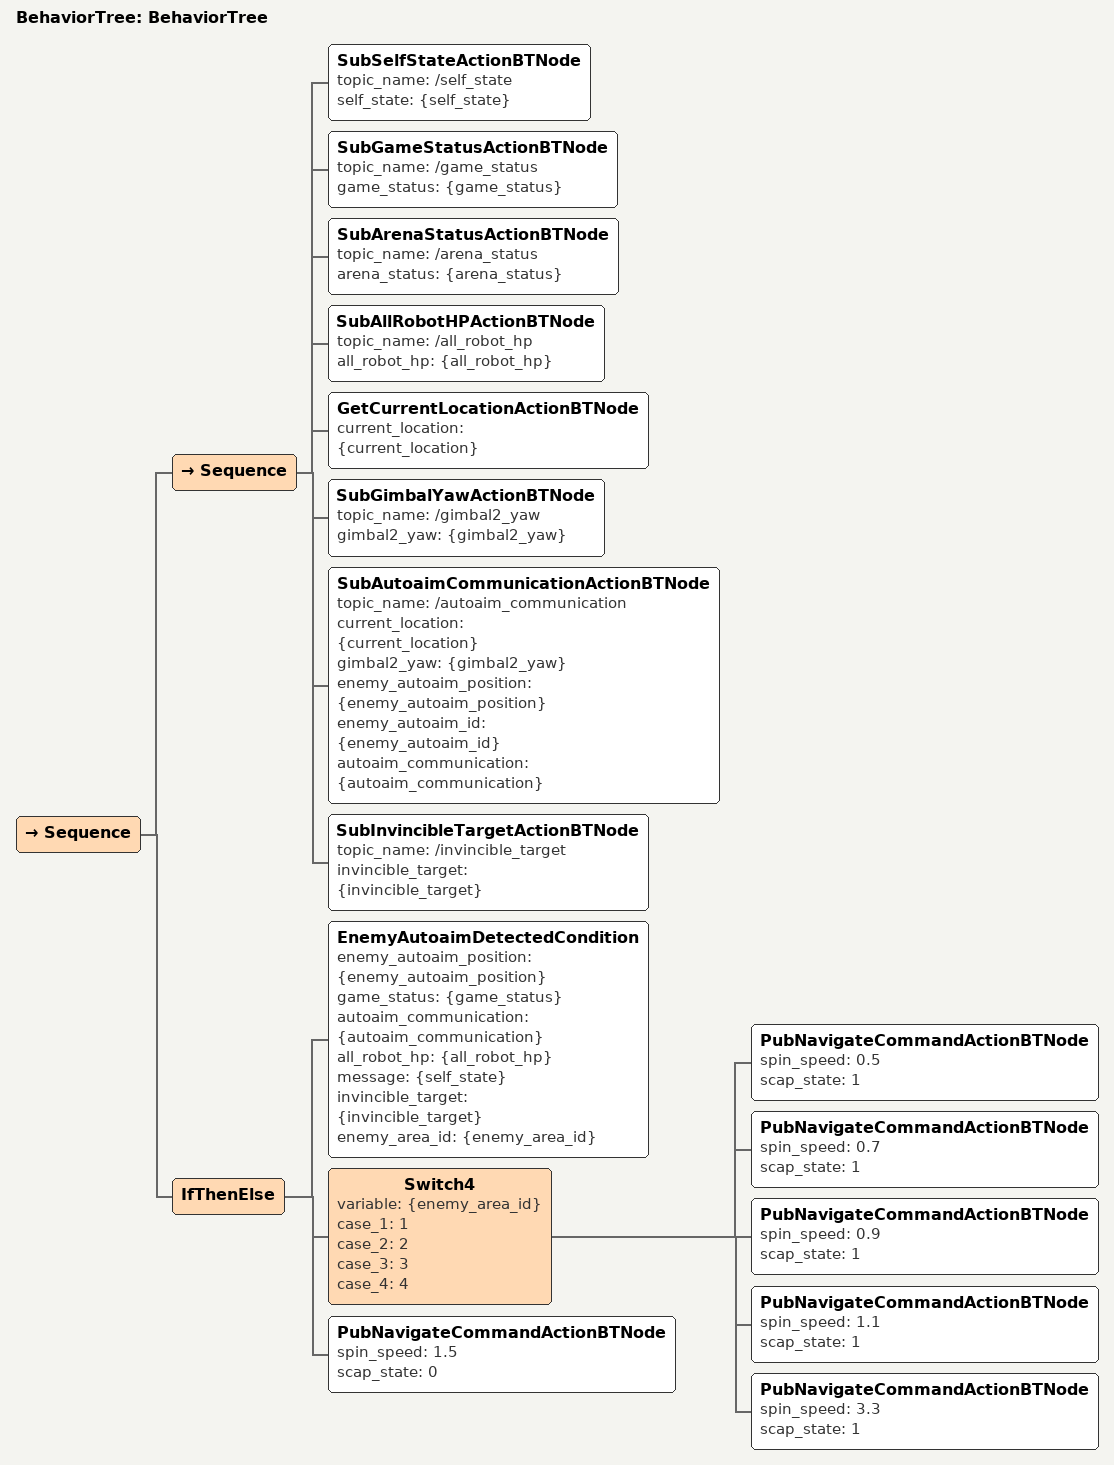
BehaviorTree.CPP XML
<?xml version="1.0" encoding="UTF-8"?>
<root BTCPP_format="4" main_tree_to_execute="BehaviorTree">
    <BehaviorTree ID="BehaviorTree">
        <Sequence>
            <Sequence>
                <SubSelfStateActionBTNode topic_name="/self_state"
                    self_state="{self_state}" />
                <SubGameStatusActionBTNode topic_name="/game_status"
                    game_status="{game_status}" />
                <SubArenaStatusActionBTNode topic_name="/arena_status"
                    arena_status="{arena_status}" />
                <SubAllRobotHPActionBTNode topic_name="/all_robot_hp"
                    all_robot_hp="{all_robot_hp}" />
                <GetCurrentLocationActionBTNode current_location="{current_location}" />
                <SubGimbalYawActionBTNode topic_name="/gimbal2_yaw"
                    gimbal2_yaw="{gimbal2_yaw}" />
                <SubAutoaimCommunicationActionBTNode topic_name="/autoaim_communication"
                    current_location="{current_location}"
                    gimbal2_yaw="{gimbal2_yaw}"
                    enemy_autoaim_position="{enemy_autoaim_position}"
                    enemy_autoaim_id="{enemy_autoaim_id}"
                    autoaim_communication="{autoaim_communication}" />
                <SubInvincibleTargetActionBTNode topic_name="/invincible_target"
                    invincible_target="{invincible_target}" />
            </Sequence>

            <IfThenElse>
                <EnemyAutoaimDetectedCondition
                    enemy_autoaim_position="{enemy_autoaim_position}"
                    game_status="{game_status}"
                    autoaim_communication="{autoaim_communication}"
                    all_robot_hp="{all_robot_hp}"
                    message="{self_state}"
                    invincible_target="{invincible_target}"
                    enemy_area_id="{enemy_area_id}"/>
                <Switch4 variable="{enemy_area_id}" case_1="1"
                    case_2="2" case_3="3" case_4="4">
                    <PubNavigateCommandActionBTNode
                        spin_speed="0.5"
                        scap_state="1" />
                    <PubNavigateCommandActionBTNode
                        spin_speed="0.7"
                        scap_state="1" />
                    <PubNavigateCommandActionBTNode
                        spin_speed="0.9"
                        scap_state="1" />
                    <PubNavigateCommandActionBTNode
                        spin_speed="1.1"
                        scap_state="1" />
                    <PubNavigateCommandActionBTNode spin_speed="3.3" scap_state="1" />
                </Switch4>
                <PubNavigateCommandActionBTNode spin_speed="1.5" scap_state="0" />
            </IfThenElse>
        </Sequence>
    </BehaviorTree>
</root>
